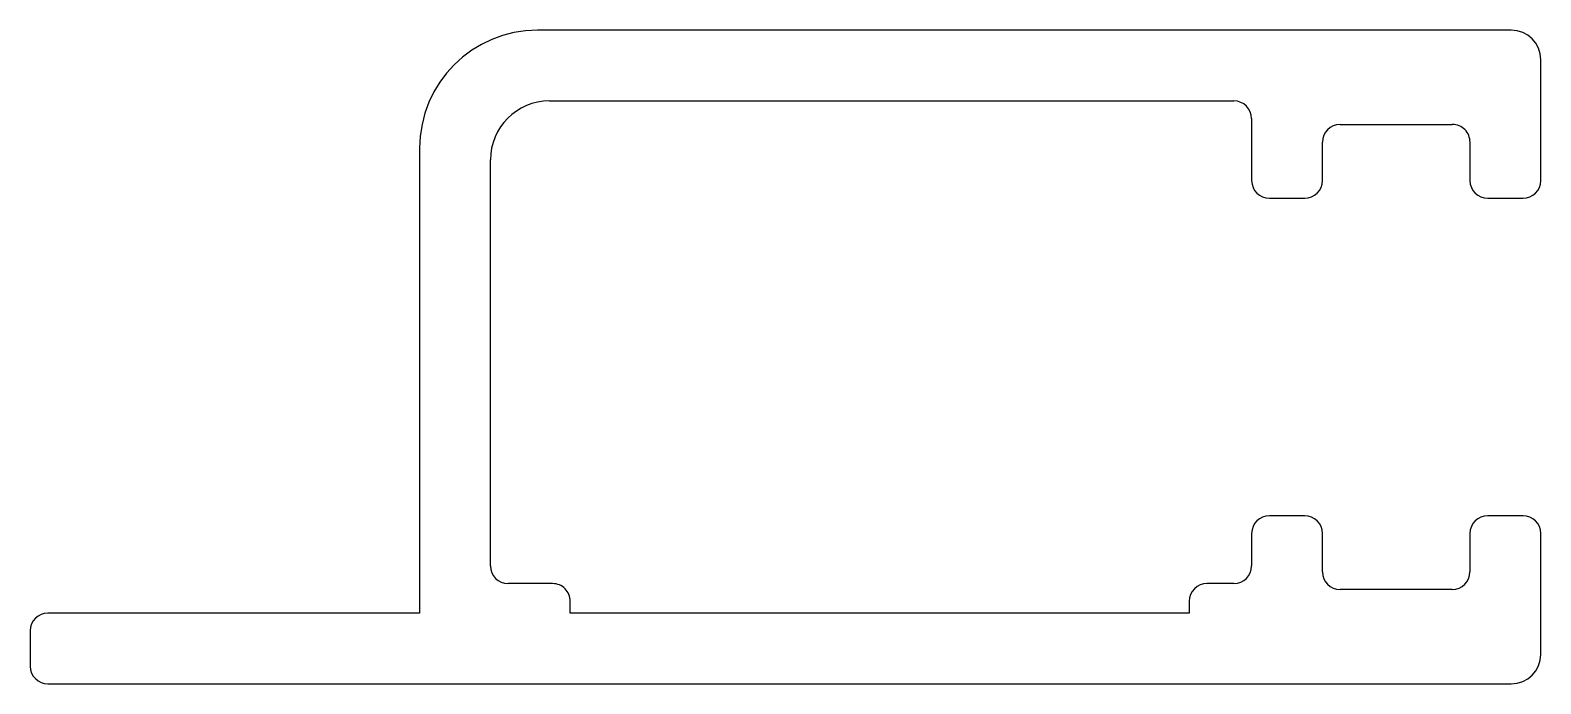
# Model space of a CAD drawing. Extents: x 2604.9 to 2630.5, y 1276.4 to 1287.5.
import ezdxf

# ---------------------------------------------------------------- set-up
doc = ezdxf.new("R2010")
doc.units = 0
doc.layers.get('0').update_dxf_attribs({"linetype": 'CONTINUOUS'})

msp = doc.modelspace()

# ---------------------------------------------------------------- linework, layer by layer
at = {"color": 0}
for p, q in [((2629.974, 1287.527), (2613.474, 1287.527)), ((2630.474, 1284.977), (2630.474, 1287.027)), ((2613.674, 1286.327), (2625.274, 1286.327)), ((2625.574, 1286.027), (2625.574, 1284.977)), ((2627.074, 1285.927), (2628.974, 1285.927)), ((2611.474, 1285.527), (2611.474, 1277.641)), ((2626.774, 1284.977), (2626.774, 1285.627)), ((2629.274, 1285.627), (2629.274, 1284.977)), ((2612.674, 1278.441), (2612.674, 1285.327)), ((2625.874, 1284.677), (2626.474, 1284.677)), ((2629.574, 1284.677), (2630.174, 1284.677)), ((2626.474, 1279.291), (2625.874, 1279.291)), ((2630.174, 1279.291), (2629.574, 1279.291)), ((2625.574, 1278.991), (2625.574, 1278.441)), ((2626.774, 1278.341), (2626.774, 1278.991)), ((2629.274, 1278.991), (2629.274, 1278.341)), ((2630.474, 1276.941), (2630.474, 1278.991)), ((2613.727, 1278.141), (2612.974, 1278.141)), ((2625.274, 1278.141), (2624.816, 1278.141)), ((2628.974, 1278.041), (2627.074, 1278.041)), ((2614.027, 1277.641), (2614.027, 1277.841)), ((2624.516, 1277.841), (2624.516, 1277.641)), ((2611.474, 1277.641), (2605.174, 1277.641)), ((2624.516, 1277.641), (2614.027, 1277.641)), ((2604.874, 1277.341), (2604.874, 1276.741)), ((2605.174, 1276.441), (2629.974, 1276.441))]:
    msp.add_line(p, q, dxfattribs=at)
for centre, radius, start, end in [((2613.474, 1285.527), 2, 90, 180), ((2629.974, 1287.027), 0.5, 0, 90), ((2613.674, 1285.327), 1, 90, 180), ((2625.274, 1286.027), 0.3, 360, 90), ((2627.074, 1285.627), 0.3, 90, 180), ((2628.979, 1285.631), 0.296, 359.1587, 90.8413), ((2625.874, 1284.977), 0.3, 180.0001, 270), ((2626.474, 1284.977), 0.3, 270, 359.9999), ((2629.574, 1284.977), 0.3, 180.0001, 270), ((2630.174, 1284.977), 0.3, 270, 359.9999), ((2625.874, 1278.991), 0.3, 90, 180), ((2626.474, 1278.991), 0.3, 0, 90), ((2629.574, 1278.991), 0.3, 90, 180), ((2630.174, 1278.991), 0.3, 0, 90), ((2612.974, 1278.441), 0.3, 180, 269.9999), ((2625.274, 1278.441), 0.3, 270, 360), ((2627.074, 1278.341), 0.3, 180, 270), ((2628.974, 1278.341), 0.3, 270, 360), ((2613.728, 1277.842), 0.299, 359.8935, 90.1063), ((2624.816, 1277.841), 0.3, 90.0001, 180), ((2605.174, 1277.341), 0.3, 90.0001, 180), ((2629.974, 1276.941), 0.5, 270, 0), ((2605.174, 1276.741), 0.3, 180, 269.9999)]:
    msp.add_arc(centre, radius, start, end, dxfattribs=at)

doc.saveas('drawing.dxf')
